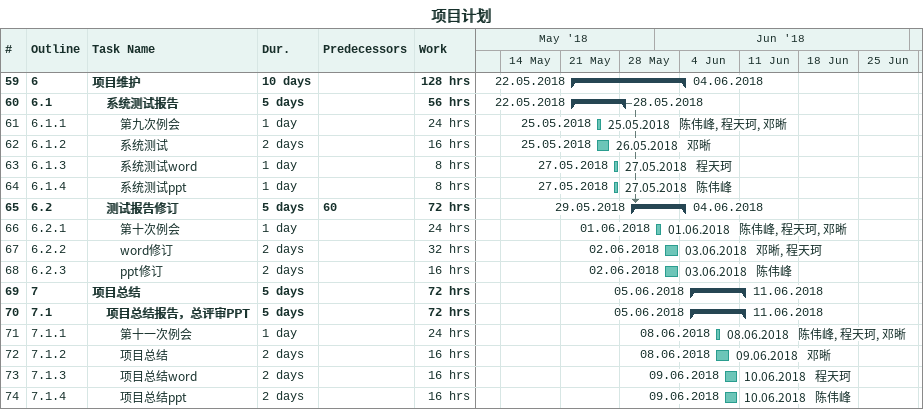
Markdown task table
项目计划

| ID | WBS | Task | Duration | Start | Finish | Predecessors | Resources | Work (h) |
|---|---|---|---|---|---|---|---|---|
| 59 | 6 | **项目维护** | 10d | 2018-05-22 | 2018-06-04 |  |  | 128 |
| 60 | 6.1 | **系统测试报告** | 5d | 2018-05-22 | 2018-05-28 |  |  | 56 |
| 61 | 6.1.1 | 第九次例会 | 1d | 2018-05-25 | 2018-05-25 |  | 陈伟峰, 程天珂, 邓晰 | 24 |
| 62 | 6.1.2 | 系统测试 | 2d | 2018-05-25 | 2018-05-26 |  | 邓晰 | 16 |
| 63 | 6.1.3 | 系统测试word | 1d | 2018-05-27 | 2018-05-27 |  | 程天珂 | 8 |
| 64 | 6.1.4 | 系统测试ppt | 1d | 2018-05-27 | 2018-05-27 |  | 陈伟峰 | 8 |
| 65 | 6.2 | **测试报告修订** | 5d | 2018-05-29 | 2018-06-04 | 60 |  | 72 |
| 66 | 6.2.1 | 第十次例会 | 1d | 2018-06-01 | 2018-06-01 |  | 陈伟峰, 程天珂, 邓晰 | 24 |
| 67 | 6.2.2 | word修订 | 2d | 2018-06-02 | 2018-06-03 |  | 邓晰, 程天珂 | 32 |
| 68 | 6.2.3 | ppt修订 | 2d | 2018-06-02 | 2018-06-03 |  | 陈伟峰 | 16 |
| 69 | 7 | **项目总结** | 5d | 2018-06-05 | 2018-06-11 |  |  | 72 |
| 70 | 7.1 | **项目总结报告，总评审PPT** | 5d | 2018-06-05 | 2018-06-11 |  |  | 72 |
| 71 | 7.1.1 | 第十一次例会 | 1d | 2018-06-08 | 2018-06-08 |  | 陈伟峰, 程天珂, 邓晰 | 24 |
| 72 | 7.1.2 | 项目总结 | 2d | 2018-06-08 | 2018-06-09 |  | 邓晰 | 16 |
| 73 | 7.1.3 | 项目总结word | 2d | 2018-06-09 | 2018-06-10 |  | 程天珂 | 16 |
| 74 | 7.1.4 | 项目总结ppt | 2d | 2018-06-09 | 2018-06-10 |  | 陈伟峰 | 16 |
